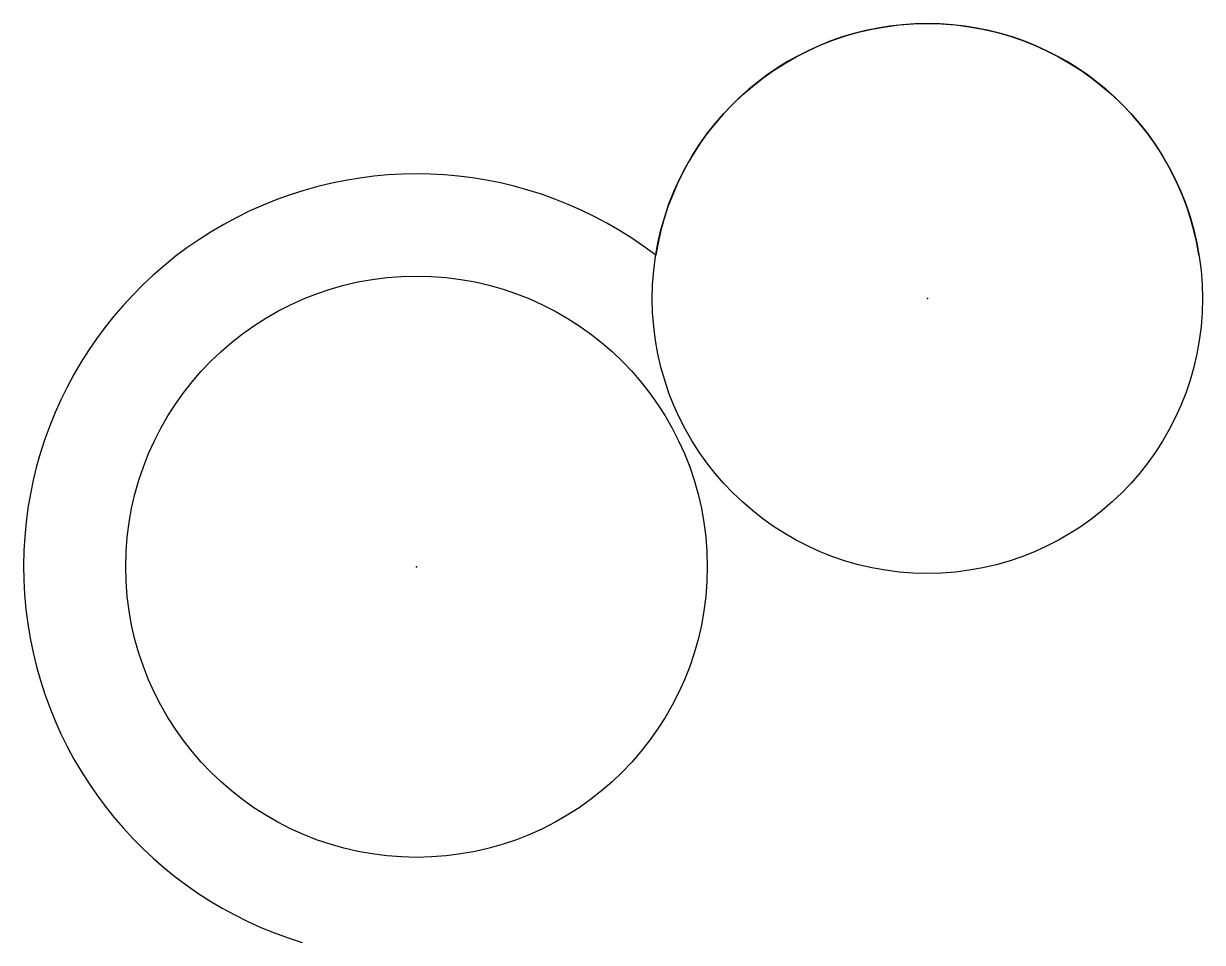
# Model space of a CAD drawing. Header units: millimetres. Extents: x -134.2 to -74.2, y 0 to 46.8.
import ezdxf

# ---------------------------------------------------------------- set-up
doc = ezdxf.new("R2010")
doc.units = ezdxf.units.MM
doc.layers.get('0').update_dxf_attribs({"linetype": 'CONTINUOUS'})

msp = doc.modelspace()

# ---------------------------------------------------------------- linework, layer by layer
for centre, radius in [((-88.175, 32.791), 14), ((-114.175, 19.133), 14.8), ((-114.175, 19.133), 14.8)]:
    msp.add_circle(centre, radius)
for centre, radius, start, end in [((-88.175, 32.791), 14, 9.07891, 170.92109), ((-114.175, 19.133), 20, 52.49941, 253.06837)]:
    msp.add_arc(centre, radius, start, end)
for p in [(-88.175, 32.791), (-114.175, 19.133)]:
    msp.add_point(p)

doc.saveas('drawing.dxf')
